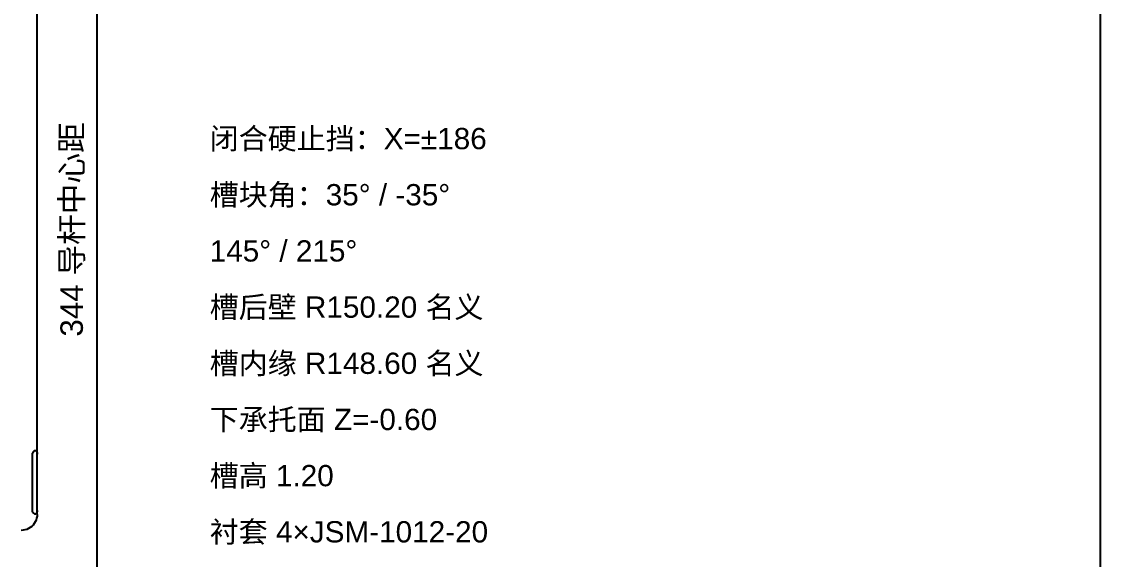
# Model space of a CAD drawing. Header units: millimetres. Extents: x 10 to 410, y 10 to 287.
# Drawn here: x 275.6 to 410, y 123.9 to 190.9 of the extents above; entities that cross this region are included whole.
import ezdxf
from ezdxf.enums import TextEntityAlignment as Align

# ---------------------------------------------------------------- set-up
doc = ezdxf.new("R2010")
doc.units = ezdxf.units.MM
for name, color, linetype in [('DIM', 7, 'Continuous'), ('OUTLINE', 7, 'Continuous'), ('TEXT', 7, 'Continuous')]:
    doc.layers.add(name, color=color, linetype=linetype)
doc.styles.add('CJK', font='Arial Unicode.ttf')

msp = doc.modelspace()

# ---------------------------------------------------------------- linework, layer by layer
at = {"layer": 'DIM'}
msp.add_line((285, 79), (285, 251), dxfattribs=at)
at = {"layer": 'OUTLINE'}
for points in [[(10, 10), (410, 10), (410, 287), (10, 287), (10, 10)], [(277.5, 137), (277.5, 193)], [(276.92, 137), (276.94, 137.12), (276.99, 137.25), (277.08, 137.37), (277.17, 137.44), (277.21, 137.46), (277.29, 137.47), (277.36, 137.45), (277.39, 137.43), (277.44, 137.35)], [(277, 137.26), (277.01, 137.28)], [(277.14, 137.41), (277.14, 137.42)], [(277.2, 137.45), (277.21, 137.46)], [(277.34, 137.46), (277.36, 137.45)], [(277.41, 137.41), (277.41, 137.41)], [(277.45, 137.31), (277.44, 137.35)], [(277.44, 137.35), (277.47, 137.24), (277.49, 137.12), (277.5, 137)], [(276.92, 130), (276.92, 137)], [(277.5, 137), (277.5, 137), (277.5, 137), (277.5, 137), (277.5, 137), (277.5, 137), (277.5, 137.01), (277.5, 137.01), (277.5, 137.01), (277.5, 137.01), (277.5, 137.07)], [(277.5, 130), (277.5, 137)], [(277.5, 129.5), (277.49, 129.26), (277.44, 129.02), (277.37, 128.79), (277.27, 128.57), (277.15, 128.36), (277, 128.17), (276.83, 128), (276.64, 127.85), (276.43, 127.73), (276.21, 127.63), (275.98, 127.56), (275.74, 127.51), (275.5, 127.5)], [(277.44, 129.65), (277.42, 129.62), (277.41, 129.6), (277.38, 129.56), (277.31, 129.53), (277.26, 129.53), (277.21, 129.54), (277.17, 129.56), (277.13, 129.59), (277.09, 129.62), (277.05, 129.67), (276.97, 129.78), (276.94, 129.86), (276.92, 130)], [(277.5, 130), (277.49, 129.88), (277.47, 129.76), (277.44, 129.65)], [(277.45, 129.69), (277.44, 129.65)], [(277.5, 129.5), (277.5, 130)], [(277.5, 130), (277.5, 130), (277.5, 130), (277.5, 130), (277.5, 130), (277.5, 130), (277.5, 129.99), (277.5, 129.99), (277.5, 129.99), (277.5, 129.99), (277.5, 129.93)]]:
    msp.add_lwpolyline(points, dxfattribs=at)

# ---------------------------------------------------------------- texts
at = {"layer": 'TEXT', "style": 'CJK'}
msp.add_text('344 导杆中心距', height=2.8, rotation=90, dxfattribs=at).set_placement((283.2, 165), align=Align.CENTER)
for s, p in [('闭合硬止挡：X=±186', (299, 175)), ('槽块角：35° / -35°', (299, 168)), ('145° / 215°', (299, 161)), ('槽后壁 R150.20 名义', (299, 154)), ('槽内缘 R148.60 名义', (299, 147)), ('下承托面 Z=-0.60', (299, 140)), ('槽高 1.20', (299, 133)), ('衬套 4×JSM-1012-20', (299, 126))]:
    msp.add_text(s, height=2.65, dxfattribs=at).set_placement(p)

doc.saveas('drawing.dxf')
